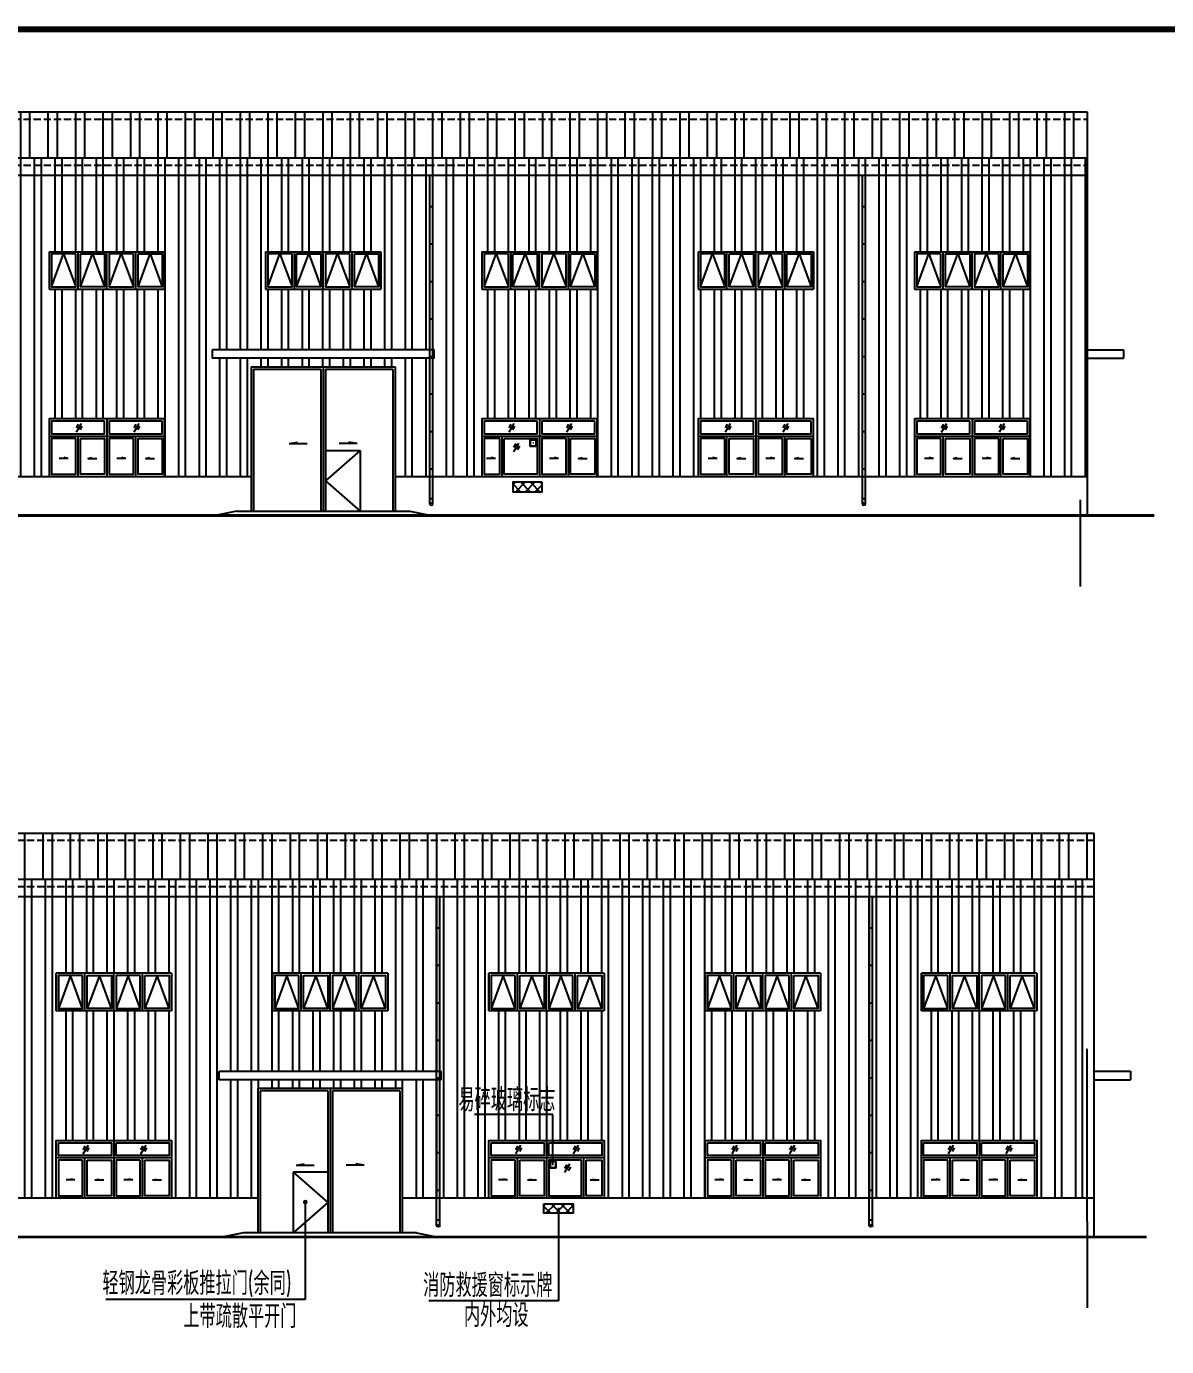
# Model space of a CAD drawing. Extents: x -266287 to 275962, y -324567 to 363765.
# Drawn here: x -133155 to -93624, y -204259 to -158467 of the extents above; entities that cross this region are included whole.
import ezdxf

# ---------------------------------------------------------------- set-up
doc = ezdxf.new("R2010")
doc.units = 0
doc.header["$LTSCALE"] = 1000
doc.linetypes.add('DASH', pattern=[0.35, 0.25, -0.1])
doc.layers.get('0').update_dxf_attribs({"linetype": 'CONTINUOUS'})
for name, color, linetype in [('AXIS', 3, 'CONTINUOUS'), ('DIM_LEAD', 3, 'CONTINUOUS'), ('E_WINDOW', 4, 'CONTINUOUS'), ('Elevation', 41, 'CONTINUOUS'), ('PUB_TITLE', 4, 'CONTINUOUS'), ('WALL', 9, 'CONTINUOUS'), ('WINDOW_TEXT', 7, 'CONTINUOUS')]:
    doc.layers.add(name, color=color, linetype=linetype)
doc.styles.add('TSSD_Num', font='Tssdeng.shx', dxfattribs={"width": 0.7, "bigfont": 'hztxt.shx'})

msp = doc.modelspace()

# ---------------------------------------------------------------- hatches: boundary and pattern name
h = msp.add_hatch()
h.set_pattern_fill('ANSI32', color=4, scale=200, angle=45, style=0)
h.set_pattern_definition([(90, (0, 0), (-952.5, 6e-14), []), (90, (317.5, 317.5), (-952.5, 6e-14), [])])
h.paths.add_polyline_path([(-201855.20461, -163029.98646), (-201855.20461, -161429.98646), (-164215.20461, -161429.98646), (-164215.20461, -161779.98646), (-134015.20461, -161779.98646), (-134015.20461, -161429.98646), (-96375.20461, -161429.98646), (-96375.20461, -163029.98646)])
h = msp.add_hatch()
h.set_pattern_fill('ANSI32', color=256, scale=150, angle=45, style=0)
h.set_pattern_definition([(90, (0, 0), (-714.375, 1e-13), []), (90, (238.1, 238.1), (-714.375, 1e-13), [])])
h.paths.add_polyline_path([(-201855.20461, -163029.98646), (-96375.20461, -163029.98646), (-96375.20461, -174079.83697), (-201855.20461, -174079.83697)])
h.paths.add_polyline_path([(-177865.20461, -174079.83697), (-172865.20461, -174079.83697), (-172865.20461, -170279.83646), (-177865.20461, -170279.83646)], flags=16)
h.paths.add_polyline_path([(-179215.20461, -169979.98646), (-171515.20461, -169979.98646), (-171515.20461, -169679.98646), (-179215.20461, -169679.98646)], flags=16)
h.paths.add_polyline_path([(-125365.20461, -174079.83697), (-120365.20461, -174079.83697), (-120365.20461, -170279.83646), (-125365.20461, -170279.83646)], flags=16)
h.paths.add_polyline_path([(-199865.20461, -174079.83697), (-195865.20461, -174079.83697), (-195865.20461, -172079.83713), (-199865.20461, -172079.83713)], flags=16)
h.paths.add_polyline_path([(-199865.20461, -167580.25264), (-195865.20461, -167580.25264), (-195865.20461, -166280.25264), (-199865.20461, -166280.25264)], flags=16)
h.paths.add_polyline_path([(-192365.20461, -167580.25264), (-188365.20461, -167580.25264), (-188365.20461, -166280.25264), (-192365.20461, -166280.25264)], flags=16)
h.paths.add_polyline_path([(-192365.20461, -174079.83697), (-188365.20461, -174079.83697), (-188365.20461, -172079.83713), (-192365.20461, -172079.83713)], flags=16)
h.paths.add_polyline_path([(-184865.20461, -167580.25264), (-180865.20461, -167580.25264), (-180865.20461, -166280.25264), (-184865.20461, -166280.25264)], flags=16)
h.paths.add_polyline_path([(-177365.20461, -167580.25264), (-173365.20461, -167580.25264), (-173365.20461, -166280.25264), (-177365.20461, -166280.25264)], flags=16)
h.paths.add_polyline_path([(-169865.20461, -167580.25264), (-165865.20461, -167580.25264), (-165865.20461, -166280.25264), (-169865.20461, -166280.25264)], flags=16)
h.paths.add_polyline_path([(-162365.20461, -167580.25264), (-158365.20461, -167580.25264), (-158365.20461, -166280.25264), (-162365.20461, -166280.25264)], flags=16)
h.paths.add_polyline_path([(-154865.20461, -167580.25264), (-150865.20461, -167580.25264), (-150865.20461, -166280.25264), (-154865.20461, -166280.25264)], flags=16)
h.paths.add_polyline_path([(-147365.20461, -167580.25264), (-143365.20461, -167580.25264), (-143365.20461, -166280.25264), (-147365.20461, -166280.25264)], flags=16)
h.paths.add_polyline_path([(-139865.20461, -167580.25264), (-135865.20461, -167580.25264), (-135865.20461, -166280.25264), (-139865.20461, -166280.25264)], flags=16)
h.paths.add_polyline_path([(-132365.20461, -167580.25264), (-128365.20461, -167580.25264), (-128365.20461, -166280.25264), (-132365.20461, -166280.25264)], flags=16)
h.paths.add_polyline_path([(-124865.20461, -167580.25264), (-120865.20461, -167580.25264), (-120865.20461, -166280.25264), (-124865.20461, -166280.25264)], flags=16)
h.paths.add_polyline_path([(-117365.20461, -167580.25264), (-113365.20461, -167580.25264), (-113365.20461, -166280.25264), (-117365.20461, -166280.25264)], flags=16)
h.paths.add_polyline_path([(-109865.20461, -167580.25264), (-105865.20461, -167580.25264), (-105865.20461, -166280.25264), (-109865.20461, -166280.25264)], flags=16)
h.paths.add_polyline_path([(-102365.20461, -167580.25264), (-98365.20461, -167580.25264), (-98365.20461, -166280.25264), (-102365.20461, -166280.25264)], flags=16)
h.paths.add_polyline_path([(-102365.20461, -174079.83697), (-98365.20461, -174079.83697), (-98365.20461, -172079.83713), (-102365.20461, -172079.83713)], flags=16)
h.paths.add_polyline_path([(-109865.20461, -174079.83697), (-105865.20461, -174079.83697), (-105865.20461, -172079.83713), (-109865.20461, -172079.83713)], flags=16)
h.paths.add_polyline_path([(-117365.20461, -174079.83697), (-113365.20461, -174079.83697), (-113365.20461, -172079.83713), (-117365.20461, -172079.83713)], flags=16)
h.paths.add_polyline_path([(-132365.20461, -174079.83697), (-128365.20461, -174079.83697), (-128365.20461, -172079.83713), (-132365.20461, -172079.83713)], flags=16)
h.paths.add_polyline_path([(-139865.20461, -174079.83697), (-135865.20461, -174079.83697), (-135865.20461, -172079.83713), (-139865.20461, -172079.83713)], flags=16)
h.paths.add_polyline_path([(-147365.20461, -174079.83697), (-143365.20461, -174079.83697), (-143365.20461, -172079.83713), (-147365.20461, -172079.83713)], flags=16)
h.paths.add_polyline_path([(-154865.20461, -174079.83697), (-150865.20461, -174079.83697), (-150865.20461, -172079.83713), (-154865.20461, -172079.83713)], flags=16)
h.paths.add_polyline_path([(-162365.20461, -174079.83697), (-158365.20461, -174079.83697), (-158365.20461, -172079.83713), (-162365.20461, -172079.83713)], flags=16)
h.paths.add_polyline_path([(-169865.20461, -174079.83697), (-165865.20461, -174079.83697), (-165865.20461, -172079.83713), (-169865.20461, -172079.83713)], flags=16)
h.paths.add_polyline_path([(-184865.20461, -174079.83697), (-180865.20461, -174079.83697), (-180865.20461, -172079.83713), (-184865.20461, -172079.83713)], flags=16)
h.paths.add_polyline_path([(-126715.20461, -169979.98646), (-119015.20461, -169979.98646), (-119015.20461, -169679.98646), (-126715.20461, -169679.98646)], flags=16)
for points in [[(-115614.35864, -172919.03767, 1), (-115552.92676, -172919.03767, 1)], [(-114877.02028, -197948.15678, -1), (-114938.45215, -197948.15678, -1)]]:
    msp.add_hatch(color=256).paths.add_polyline_path(points)
h = msp.add_hatch()
h.set_pattern_fill('ANSI32', color=4, scale=200, angle=45, style=0)
h.set_pattern_definition([(90, (-297991.4, -25029.1), (952.5, 6e-14), []), (90, (-298308.9, -24711.6), (952.5, 6e-14), [])])
h.paths.add_polyline_path([(-96136.17431, -188059.10558), (-96136.17431, -186459.10558), (-133776.17431, -186459.10558), (-133776.17431, -186809.10558), (-163976.17431, -186809.10558), (-163976.17431, -186459.10558), (-201616.17431, -186459.10558), (-201616.17431, -188059.10558)])
h = msp.add_hatch()
h.set_pattern_fill('ANSI32', color=256, scale=150, angle=45, style=0)
h.set_pattern_definition([(90, (-297991.4, -25029.1), (714.375, 1e-13), []), (90, (-298229.5, -24791), (714.375, 1e-13), [])])
h.paths.add_polyline_path([(-96136.17431, -188059.10558), (-201616.17431, -188059.10558), (-201616.17431, -199108.95608), (-96136.17431, -199108.95608)])
h.paths.add_polyline_path([(-120126.17431, -199108.95608), (-125126.17431, -199108.95608), (-125126.17431, -195308.95558), (-120126.17431, -195308.95558)], flags=16)
h.paths.add_polyline_path([(-118776.17431, -195009.10558), (-126476.17431, -195009.10558), (-126476.17431, -194709.10558), (-118776.17431, -194709.10558)], flags=16)
h.paths.add_polyline_path([(-172626.17431, -199108.95608), (-177626.17431, -199108.95608), (-177626.17431, -195308.95558), (-172626.17431, -195308.95558)], flags=16)
h.paths.add_polyline_path([(-98126.17431, -199108.95608), (-102126.17431, -199108.95608), (-102126.17431, -197108.95625), (-98126.17431, -197108.95625)], flags=16)
h.paths.add_polyline_path([(-98126.17431, -192609.37175), (-102126.17431, -192609.37175), (-102126.17431, -191309.37175), (-98126.17431, -191309.37175)], flags=16)
h.paths.add_polyline_path([(-105626.17431, -192609.37175), (-109626.17431, -192609.37175), (-109626.17431, -191309.37175), (-105626.17431, -191309.37175)], flags=16)
h.paths.add_polyline_path([(-105626.17431, -199108.95608), (-109626.17431, -199108.95608), (-109626.17431, -197108.95625), (-105626.17431, -197108.95625)], flags=16)
h.paths.add_polyline_path([(-113126.17431, -192609.37175), (-117126.17431, -192609.37175), (-117126.17431, -191309.37175), (-113126.17431, -191309.37175)], flags=16)
h.paths.add_polyline_path([(-120626.17431, -192609.37175), (-124626.17431, -192609.37175), (-124626.17431, -191309.37175), (-120626.17431, -191309.37175)], flags=16)
h.paths.add_polyline_path([(-128126.17431, -192609.37175), (-132126.17431, -192609.37175), (-132126.17431, -191309.37175), (-128126.17431, -191309.37175)], flags=16)
h.paths.add_polyline_path([(-135626.17431, -192609.37175), (-139626.17431, -192609.37175), (-139626.17431, -191309.37175), (-135626.17431, -191309.37175)], flags=16)
h.paths.add_polyline_path([(-143126.17431, -192609.37175), (-147126.17431, -192609.37175), (-147126.17431, -191309.37175), (-143126.17431, -191309.37175)], flags=16)
h.paths.add_polyline_path([(-150626.17431, -192609.37175), (-154626.17431, -192609.37175), (-154626.17431, -191309.37175), (-150626.17431, -191309.37175)], flags=16)
h.paths.add_polyline_path([(-158126.17431, -192609.37175), (-162126.17431, -192609.37175), (-162126.17431, -191309.37175), (-158126.17431, -191309.37175)], flags=16)
h.paths.add_polyline_path([(-165626.17431, -192609.37175), (-169626.17431, -192609.37175), (-169626.17431, -191309.37175), (-165626.17431, -191309.37175)], flags=16)
h.paths.add_polyline_path([(-173126.17431, -192609.37175), (-177126.17431, -192609.37175), (-177126.17431, -191309.37175), (-173126.17431, -191309.37175)], flags=16)
h.paths.add_polyline_path([(-180626.17431, -192609.37175), (-184626.17431, -192609.37175), (-184626.17431, -191309.37175), (-180626.17431, -191309.37175)], flags=16)
h.paths.add_polyline_path([(-188126.17431, -192609.37175), (-192126.17431, -192609.37175), (-192126.17431, -191309.37175), (-188126.17431, -191309.37175)], flags=16)
h.paths.add_polyline_path([(-195626.17431, -192609.37175), (-199626.17431, -192609.37175), (-199626.17431, -191309.37175), (-195626.17431, -191309.37175)], flags=16)
h.paths.add_polyline_path([(-195626.17431, -199108.95608), (-199626.17431, -199108.95608), (-199626.17431, -197108.95625), (-195626.17431, -197108.95625)], flags=16)
h.paths.add_polyline_path([(-188126.17431, -199108.95608), (-192126.17431, -199108.95608), (-192126.17431, -197108.95625), (-188126.17431, -197108.95625)], flags=16)
h.paths.add_polyline_path([(-180626.17431, -199108.95608), (-184626.17431, -199108.95608), (-184626.17431, -197108.95625), (-180626.17431, -197108.95625)], flags=16)
h.paths.add_polyline_path([(-165626.17431, -199108.95608), (-169626.17431, -199108.95608), (-169626.17431, -197108.95625), (-165626.17431, -197108.95625)], flags=16)
h.paths.add_polyline_path([(-158126.17431, -199108.95608), (-162126.17431, -199108.95608), (-162126.17431, -197108.95625), (-158126.17431, -197108.95625)], flags=16)
h.paths.add_polyline_path([(-150626.17431, -199108.95608), (-154626.17431, -199108.95608), (-154626.17431, -197108.95625), (-150626.17431, -197108.95625)], flags=16)
h.paths.add_polyline_path([(-143126.17431, -199108.95608), (-147126.17431, -199108.95608), (-147126.17431, -197108.95625), (-143126.17431, -197108.95625)], flags=16)
h.paths.add_polyline_path([(-135626.17431, -199108.95608), (-139626.17431, -199108.95608), (-139626.17431, -197108.95625), (-135626.17431, -197108.95625)], flags=16)
h.paths.add_polyline_path([(-128126.17431, -199108.95608), (-132126.17431, -199108.95608), (-132126.17431, -197108.95625), (-128126.17431, -197108.95625)], flags=16)
h.paths.add_polyline_path([(-113126.17431, -199108.95608), (-117126.17431, -199108.95608), (-117126.17431, -197108.95625), (-113126.17431, -197108.95625)], flags=16)
h.paths.add_polyline_path([(-171276.17431, -195009.10558), (-178976.17431, -195009.10558), (-178976.17431, -194709.10558), (-171276.17431, -194709.10558)], flags=16)
at = {"layer": 'WALL'}
h = msp.add_hatch(dxfattribs=at)
h.set_pattern_fill('ANSI37', color=1, scale=150, style=0)
h.set_pattern_definition([(135, (-310416.6, -340209.23), (168.3798, 168.3798), []), (45, (-310416.6, -340209.23), (168.3798, -168.3798), [])])
h.paths.add_polyline_path([(-115275.69918, -174279.83697), (-115275.69918, -174606.15401), (-116290.78771, -174606.15401), (-116290.78771, -174279.83697)])
h = msp.add_hatch(dxfattribs=at)
h.set_pattern_fill('ANSI37', color=1, scale=150, style=0)
h.set_pattern_definition([(45, (79925.21, -365238.35), (-168.3798, 168.3798), []), (135, (79925.21, -365238.35), (-168.3798, -168.3798), [])])
h.paths.add_polyline_path([(-115215.67974, -199308.95608), (-115215.67974, -199635.27312), (-114200.5912, -199635.27312), (-114200.5912, -199308.95608)])

# ---------------------------------------------------------------- linework, layer by layer
for p, q in [((-201855.20461, -161429.98646), (-96615.20461, -161429.98646)), ((-96615.20461, -161429.98646), (-96375.20461, -161429.98646)), ((-96375.20461, -161429.98646), (-96375.20461, -175429.83697)), ((-201855.20461, -163029.98646), (-96375.20461, -163029.98646)), ((-201855.20461, -163629.98646), (-96615.20461, -163629.98646)), ((-96615.20461, -163629.98646), (-96375.20461, -163629.98646)), ((-132285.20461, -167500.25264), (-131865.20461, -166360.25264)), ((-131865.20461, -166360.25264), (-131445.20461, -167500.25264)), ((-131285.20461, -167500.25264), (-130865.20461, -166360.25264)), ((-130865.20461, -166360.25264), (-130445.20461, -167500.25264)), ((-130285.20461, -167500.25264), (-129865.20461, -166360.25264)), ((-129865.20461, -166360.25264), (-129445.20461, -167500.25264)), ((-129285.20461, -167500.25264), (-128865.20461, -166360.25264)), ((-128865.20461, -166360.25264), (-128445.20461, -167500.25264)), ((-124785.20461, -167500.25264), (-124365.20461, -166360.25264)), ((-124365.20461, -166360.25264), (-123945.20461, -167500.25264)), ((-123785.20461, -167500.25264), (-123365.20461, -166360.25264)), ((-123365.20461, -166360.25264), (-122945.20461, -167500.25264)), ((-122785.20461, -167500.25264), (-122365.20461, -166360.25264)), ((-122365.20461, -166360.25264), (-121945.20461, -167500.25264)), ((-121785.20461, -167500.25264), (-121365.20461, -166360.25264)), ((-121365.20461, -166360.25264), (-120945.20461, -167500.25264)), ((-117285.20461, -167500.25264), (-116865.20461, -166360.25264)), ((-116865.20461, -166360.25264), (-116445.20461, -167500.25264)), ((-116285.20461, -167500.25264), (-115865.20461, -166360.25264)), ((-115865.20461, -166360.25264), (-115445.20461, -167500.25264)), ((-115285.20461, -167500.25264), (-114865.20461, -166360.25264)), ((-114865.20461, -166360.25264), (-114445.20461, -167500.25264)), ((-114285.20461, -167500.25264), (-113865.20461, -166360.25264)), ((-113865.20461, -166360.25264), (-113445.20461, -167500.25264)), ((-109785.20461, -167500.25264), (-109365.20461, -166360.25264)), ((-109365.20461, -166360.25264), (-108945.20461, -167500.25264)), ((-108785.20461, -167500.25264), (-108365.20461, -166360.25264)), ((-108365.20461, -166360.25264), (-107945.20461, -167500.25264)), ((-107785.20461, -167500.25264), (-107365.20461, -166360.25264)), ((-107365.20461, -166360.25264), (-106945.20461, -167500.25264)), ((-106785.20461, -167500.25264), (-106365.20461, -166360.25264)), ((-106365.20461, -166360.25264), (-105945.20461, -167500.25264)), ((-102285.20461, -167500.25264), (-101865.20461, -166360.25264)), ((-101865.20461, -166360.25264), (-101445.20461, -167500.25264)), ((-101285.20461, -167500.25264), (-100865.20461, -166360.25264)), ((-100865.20461, -166360.25264), (-100445.20461, -167500.25264)), ((-100285.20461, -167500.25264), (-99865.20461, -166360.25264)), ((-99865.20461, -166360.25264), (-99445.20461, -167500.25264)), ((-99285.20461, -167500.25264), (-98865.20461, -166360.25264)), ((-98865.20461, -166360.25264), (-98445.20461, -167500.25264)), ((-115686.82115, -172809.83697), (-115686.82115, -173028.41338)), ((-115686.82115, -173028.41338), (-115495.20461, -173028.41338)), ((-172865.20461, -174079.83697), (-125365.20461, -174079.83697)), ((-120365.20461, -174079.83697), (-96375.20461, -174079.83697)), ((-125865.20461, -175279.83697), (-126615.20461, -175429.83697)), ((-125865.20461, -175279.83697), (-119865.20461, -175279.83697)), ((-119865.20461, -175279.83697), (-119115.20461, -175429.83697)), ((-96136.17431, -186459.10558), (-201376.17431, -186459.10558)), ((-96136.17431, -186459.10558), (-96376.17431, -186459.10558)), ((-96136.17431, -200458.95608), (-96136.17431, -186459.10558)), ((-96136.17431, -188059.10558), (-201616.17431, -188059.10558)), ((-96136.17431, -188659.10558), (-201376.17431, -188659.10558)), ((-131626.17431, -191389.37175), (-132046.17431, -192529.37175)), ((-131206.17431, -192529.37175), (-131626.17431, -191389.37175)), ((-130626.17431, -191389.37175), (-131046.17431, -192529.37175)), ((-130206.17431, -192529.37175), (-130626.17431, -191389.37175)), ((-129626.17431, -191389.37175), (-130046.17431, -192529.37175)), ((-129206.17431, -192529.37175), (-129626.17431, -191389.37175)), ((-128626.17431, -191389.37175), (-129046.17431, -192529.37175)), ((-128206.17431, -192529.37175), (-128626.17431, -191389.37175)), ((-124126.17431, -191389.37175), (-124546.17431, -192529.37175)), ((-123706.17431, -192529.37175), (-124126.17431, -191389.37175)), ((-123126.17431, -191389.37175), (-123546.17431, -192529.37175)), ((-122706.17431, -192529.37175), (-123126.17431, -191389.37175)), ((-122126.17431, -191389.37175), (-122546.17431, -192529.37175)), ((-121706.17431, -192529.37175), (-122126.17431, -191389.37175)), ((-121126.17431, -191389.37175), (-121546.17431, -192529.37175)), ((-120706.17431, -192529.37175), (-121126.17431, -191389.37175)), ((-116626.17431, -191389.37175), (-117046.17431, -192529.37175)), ((-116206.17431, -192529.37175), (-116626.17431, -191389.37175)), ((-115626.17431, -191389.37175), (-116046.17431, -192529.37175)), ((-115206.17431, -192529.37175), (-115626.17431, -191389.37175)), ((-114626.17431, -191389.37175), (-115046.17431, -192529.37175)), ((-114206.17431, -192529.37175), (-114626.17431, -191389.37175)), ((-113626.17431, -191389.37175), (-114046.17431, -192529.37175)), ((-113206.17431, -192529.37175), (-113626.17431, -191389.37175)), ((-109126.17431, -191389.37175), (-109546.17431, -192529.37175)), ((-108706.17431, -192529.37175), (-109126.17431, -191389.37175)), ((-108126.17431, -191389.37175), (-108546.17431, -192529.37175)), ((-107706.17431, -192529.37175), (-108126.17431, -191389.37175)), ((-107126.17431, -191389.37175), (-107546.17431, -192529.37175)), ((-106706.17431, -192529.37175), (-107126.17431, -191389.37175)), ((-106126.17431, -191389.37175), (-106546.17431, -192529.37175)), ((-105706.17431, -192529.37175), (-106126.17431, -191389.37175)), ((-101626.17431, -191389.37175), (-102046.17431, -192529.37175)), ((-101206.17431, -192529.37175), (-101626.17431, -191389.37175)), ((-100626.17431, -191389.37175), (-101046.17431, -192529.37175)), ((-100206.17431, -192529.37175), (-100626.17431, -191389.37175)), ((-99626.17431, -191389.37175), (-100046.17431, -192529.37175)), ((-99206.17431, -192529.37175), (-99626.17431, -191389.37175)), ((-98626.17431, -191389.37175), (-99046.17431, -192529.37175)), ((-98206.17431, -192529.37175), (-98626.17431, -191389.37175)), ((-96376.17431, -199917.80075), (-96376.17431, -193935.43067)), ((-114905.58935, -196211.74392), (-117620.15042, -196211.74392)), ((-114905.58935, -197947.42209), (-114905.58935, -196211.74392)), ((-114804.55777, -198057.53249), (-114996.17431, -198057.53249)), ((-114804.55777, -197838.95608), (-114804.55777, -198057.53249)), ((-125126.17431, -199108.95608), (-172626.17431, -199108.95608)), ((-96136.17431, -199108.95608), (-120126.17431, -199108.95608)), ((-125626.17431, -200308.95608), (-126376.17431, -200458.95608)), ((-119626.17431, -200308.95608), (-125626.17431, -200308.95608)), ((-119626.17431, -200308.95608), (-118876.17431, -200458.95608))]:
    msp.add_line(p, q)
at = {"linetype": 'DASH'}
for p, q in [((-201855.20461, -161679.98646), (-96375.20461, -161679.98646)), ((-201855.20461, -163279.98646), (-96375.20461, -163279.98646)), ((-96136.17431, -186709.10558), (-201616.17431, -186709.10558)), ((-96136.17431, -188309.10558), (-201616.17431, -188309.10558))]:
    msp.add_line(p, q, dxfattribs=at)
for points, const_width in [([(-96375.20461, -175429.83697), (-96375.20461, -161429.98646), (-134015.20461, -161429.98646), (-134015.20461, -160179.57715), (-164215.20461, -160179.57715), (-164215.20461, -161429.98646), (-201855.20461, -161429.98646), (-201855.20461, -175429.83697)], 20), ([(-96375.20461, -163029.98646), (-201855.20461, -163029.98646)], 20), ([(-201855.20461, -163629.98646), (-96375.20461, -163629.98646)], 20), ([(-126715.20461, -169979.98646), (-119015.20461, -169979.98646), (-119015.20461, -169679.98646), (-126715.20461, -169679.98646), (-126715.20461, -169979.98646)], 20), ([(-96375.20461, -169979.98646), (-95115.36266, -169979.98646), (-95115.36266, -169679.98646), (-96375.20461, -169679.98646)], 20), ([(-203680.11377, -175429.83697), (-94051.11179, -175429.83697)], 100), ([(-201616.17431, -200458.95608), (-201616.17431, -186459.10558), (-163976.17431, -186459.10558), (-163976.17431, -185208.69627), (-133776.17431, -185208.69627), (-133776.17431, -186459.10558), (-96136.17431, -186459.10558), (-96136.17431, -200458.95608)], 20), ([(-201616.17431, -188059.10558), (-96136.17431, -188059.10558)], 20), ([(-96136.17431, -188659.10558), (-201616.17431, -188659.10558)], 20), ([(-118776.17431, -195009.10558), (-126476.17431, -195009.10558), (-126476.17431, -194709.10558), (-118776.17431, -194709.10558), (-118776.17431, -195009.10558)], 20), ([(-96136.17431, -195009.10558), (-94876.33236, -195009.10558), (-94876.33236, -194709.10558), (-96136.17431, -194709.10558)], 20), ([(-94311.26514, -200458.95608), (-203940.26712, -200458.95608)], 100)]:
    msp.add_lwpolyline(points, dxfattribs=dict(const_width=const_width))
for points in [[(-115686.82115, -172809.83697), (-115495.20461, -172809.83697), (-115495.20461, -173028.41338), (-115686.82115, -173028.41338)], [(-114804.55777, -197838.95608), (-114996.17431, -197838.95608), (-114996.17431, -198057.53249), (-114804.55777, -198057.53249)]]:
    msp.add_lwpolyline(points, close=True)
at = {"layer": 'AXIS'}
for p, q in [((-119170.22736, -175040.65402), (-119170.26908, -163629.98646)), ((-119060.23709, -175040.65402), (-119060.32576, -163629.98646)), ((-104170.22736, -175040.65402), (-104170.26908, -163629.98646)), ((-104060.23709, -175040.65402), (-104060.32576, -163629.98646)), ((-119170.32061, -164713.30058), (-119060.36837, -164713.30058)), ((-104170.32061, -164713.30058), (-104060.36837, -164713.30058)), ((-119170.27399, -166013.435), (-119060.32174, -166013.435)), ((-104170.27399, -166013.435), (-104060.32174, -166013.435)), ((-119170.22736, -167313.56943), (-119060.27511, -167313.56943)), ((-104170.22736, -167313.56943), (-104060.27511, -167313.56943)), ((-119170.18073, -168613.70385), (-119060.22849, -168613.70385)), ((-104170.18073, -168613.70385), (-104060.22849, -168613.70385)), ((-119170.18073, -169913.83827), (-119060.22849, -169913.83827)), ((-104170.18073, -169913.83827), (-104060.22849, -169913.83827)), ((-119170.22917, -171213.9727), (-119060.27693, -171213.9727)), ((-104170.22917, -171213.9727), (-104060.27693, -171213.9727)), ((-119170.18073, -172514.10712), (-119060.22849, -172514.10712)), ((-104170.18073, -172514.10712), (-104060.22849, -172514.10712)), ((-119170.19886, -173814.24111), (-119060.24662, -173814.24111)), ((-104170.19886, -173814.24111), (-104060.24662, -173814.24111)), ((-119170.22736, -174842.2459), (-119060.27511, -174842.2459)), ((-104170.22736, -174842.2459), (-104060.27511, -174842.2459)), ((-96615.20461, -174888.68164), (-96615.20461, -177888.68164)), ((-118931.14183, -200069.77313), (-118931.05316, -188659.10558)), ((-118821.15156, -200069.77313), (-118821.10984, -188659.10558)), ((-103931.14183, -200069.77313), (-103931.05316, -188659.10558)), ((-103821.15156, -200069.77313), (-103821.10984, -188659.10558)), ((-118821.0583, -189742.41969), (-118931.01054, -189742.41969)), ((-103821.0583, -189742.41969), (-103931.01054, -189742.41969)), ((-118821.10493, -191042.55412), (-118931.05717, -191042.55412)), ((-103821.10493, -191042.55412), (-103931.05717, -191042.55412)), ((-118821.15156, -192342.68854), (-118931.1038, -192342.68854)), ((-103821.15156, -192342.68854), (-103931.1038, -192342.68854)), ((-118821.19818, -193642.82296), (-118931.15043, -193642.82296)), ((-103821.19818, -193642.82296), (-103931.15043, -193642.82296)), ((-118821.19818, -194942.95738), (-118931.15043, -194942.95738)), ((-103821.19818, -194942.95738), (-103931.15043, -194942.95738)), ((-118821.14974, -196243.09181), (-118931.10199, -196243.09181)), ((-103821.14974, -196243.09181), (-103931.10199, -196243.09181)), ((-118821.19818, -197543.22623), (-118931.15043, -197543.22623)), ((-103821.19818, -197543.22623), (-103931.15043, -197543.22623)), ((-118821.18005, -198843.36023), (-118931.1323, -198843.36023)), ((-103821.18005, -198843.36023), (-103931.1323, -198843.36023)), ((-118821.15156, -199871.36501), (-118931.1038, -199871.36501)), ((-103821.15156, -199871.36501), (-103931.1038, -199871.36501)), ((-96376.17431, -199917.80075), (-96376.17431, -202917.80075))]:
    msp.add_line(p, q, dxfattribs=at)
at = {"layer": 'AXIS', "extrusion": (0, 0, -1)}
for centre in [(-119115.21321, -175040.65464), (-104115.21321, -175040.65464)]:
    msp.add_ellipse(centre, major_axis=(-54.97612, -0.00029), ratio=0.5962957676, dxfattribs=at)
at = {"layer": 'AXIS'}
for centre in [(-118876.1657, -200069.77375), (-103876.1657, -200069.77375)]:
    msp.add_ellipse(centre, major_axis=(54.97612, -0.00029), ratio=0.5962957676, dxfattribs=at)
at = {"layer": 'DIM_LEAD'}
for p, q in [((-123485.77687, -199246.9122), (-123486.00071, -202622.53124)), ((-114704.38134, -199450.73073), (-114704.38134, -202671.73253)), ((-123486.00071, -202622.53124), (-130395.84035, -202622.53124)), ((-114704.38134, -202671.73253), (-119208.18618, -202671.73253))]:
    msp.add_line(p, q, dxfattribs=at)
at = {"layer": 'DIM_LEAD', "const_width": 80}
msp.add_lwpolyline([(-123485.77443, -199206.9122, -1), (-123485.77931, -199286.9122, -1)], format="xyb", close=True, dxfattribs=at)
at = {"layer": 'E_WINDOW', "linetype": 'Continuous'}
for p, q in [((-132365.20461, -166280.25264), (-128365.20461, -166280.25264)), ((-132365.20461, -166280.25264), (-132365.20461, -167580.25264)), ((-131365.20461, -167580.25264), (-131365.20461, -166280.25264)), ((-130365.20461, -167580.25264), (-130365.20461, -166280.25264)), ((-129365.20461, -167580.25264), (-129365.20461, -166280.25264)), ((-128365.20461, -167580.25264), (-128365.20461, -166280.25264)), ((-128365.20461, -166280.25264), (-128365.20461, -167580.25264)), ((-124865.20461, -166280.25264), (-120865.20461, -166280.25264)), ((-124865.20461, -166280.25264), (-124865.20461, -167580.25264)), ((-123865.20461, -167580.25264), (-123865.20461, -166280.25264)), ((-122865.20461, -167580.25264), (-122865.20461, -166280.25264)), ((-121865.20461, -167580.25264), (-121865.20461, -166280.25264)), ((-120865.20461, -167580.25264), (-120865.20461, -166280.25264)), ((-120865.20461, -166280.25264), (-120865.20461, -167580.25264)), ((-117365.20461, -166280.25264), (-113365.20461, -166280.25264)), ((-117365.20461, -166280.25264), (-117365.20461, -167580.25264)), ((-116365.20461, -167580.25264), (-116365.20461, -166280.25264)), ((-115365.20461, -167580.25264), (-115365.20461, -166280.25264)), ((-114365.20461, -167580.25264), (-114365.20461, -166280.25264)), ((-113365.20461, -167580.25264), (-113365.20461, -166280.25264)), ((-113365.20461, -166280.25264), (-113365.20461, -167580.25264)), ((-109865.20461, -166280.25264), (-105865.20461, -166280.25264)), ((-109865.20461, -166280.25264), (-109865.20461, -167580.25264)), ((-108865.20461, -167580.25264), (-108865.20461, -166280.25264)), ((-107865.20461, -167580.25264), (-107865.20461, -166280.25264)), ((-106865.20461, -167580.25264), (-106865.20461, -166280.25264)), ((-105865.20461, -167580.25264), (-105865.20461, -166280.25264)), ((-105865.20461, -166280.25264), (-105865.20461, -167580.25264)), ((-102365.20461, -166280.25264), (-98365.20461, -166280.25264)), ((-102365.20461, -166280.25264), (-102365.20461, -167580.25264)), ((-101365.20461, -167580.25264), (-101365.20461, -166280.25264)), ((-100365.20461, -167580.25264), (-100365.20461, -166280.25264)), ((-99365.20461, -167580.25264), (-99365.20461, -166280.25264)), ((-98365.20461, -167580.25264), (-98365.20461, -166280.25264)), ((-98365.20461, -166280.25264), (-98365.20461, -167580.25264)), ((-132365.20461, -167580.25264), (-128365.20461, -167580.25264)), ((-124865.20461, -167580.25264), (-120865.20461, -167580.25264)), ((-117365.20461, -167580.25264), (-113365.20461, -167580.25264)), ((-109865.20461, -167580.25264), (-105865.20461, -167580.25264)), ((-102365.20461, -167580.25264), (-98365.20461, -167580.25264)), ((-125365.20461, -170279.83646), (-120365.20461, -170279.83646)), ((-125365.20461, -170279.83646), (-125365.20461, -175279.83697)), ((-122865.20461, -170279.83646), (-122865.20461, -175279.83697)), ((-120365.20461, -170279.83646), (-120365.20461, -175279.83697)), ((-125285.20461, -170359.8363), (-125285.20461, -175279.83697)), ((-125285.20461, -170359.8363), (-122945.20461, -170359.8363)), ((-122945.20461, -170359.8363), (-122945.20461, -175279.83697)), ((-122785.20461, -170359.8363), (-120445.20461, -170359.8363)), ((-122785.20461, -170359.8363), (-122785.20461, -175279.83697)), ((-120445.20461, -170359.8363), (-120445.20461, -175279.83697)), ((-130365.20461, -172079.83713), (-130365.20461, -174079.83697)), ((-115365.20461, -172079.83713), (-115365.20461, -174079.83697)), ((-107865.20461, -172079.83713), (-107865.20461, -174079.83697)), ((-100365.20461, -172079.83713), (-100365.20461, -174079.83697)), ((-131422.43447, -172388.10532), (-131345.96374, -172261.10954)), ((-131422.11577, -172539.62244), (-131247.12191, -172239.31227)), ((-131290.13749, -172465.19615), (-131217.35302, -172336.05234)), ((-129422.43447, -172388.10532), (-129345.96374, -172261.10954)), ((-129422.11577, -172539.62244), (-129247.12191, -172239.31227)), ((-129290.13749, -172465.19615), (-129217.35302, -172336.05234)), ((-116422.43447, -172388.10532), (-116345.96374, -172261.10954)), ((-116422.11577, -172539.62244), (-116247.12191, -172239.31227)), ((-116290.13749, -172465.19615), (-116217.35302, -172336.05234)), ((-114422.43447, -172388.10532), (-114345.96374, -172261.10954)), ((-114422.11577, -172539.62244), (-114247.12191, -172239.31227)), ((-114290.13749, -172465.19615), (-114217.35302, -172336.05234)), ((-108922.43447, -172388.10532), (-108845.96374, -172261.10954)), ((-108922.11577, -172539.62244), (-108747.12191, -172239.31227)), ((-108790.13749, -172465.19615), (-108717.35302, -172336.05234)), ((-106922.43447, -172388.10532), (-106845.96374, -172261.10954)), ((-106922.11577, -172539.62244), (-106747.12191, -172239.31227)), ((-106790.13749, -172465.19615), (-106717.35302, -172336.05234)), ((-101422.43447, -172388.10532), (-101345.96374, -172261.10954)), ((-101422.11577, -172539.62244), (-101247.12191, -172239.31227)), ((-101290.13749, -172465.19615), (-101217.35302, -172336.05234)), ((-99422.43447, -172388.10532), (-99345.96374, -172261.10954)), ((-99422.11577, -172539.62244), (-99247.12191, -172239.31227)), ((-99290.13749, -172465.19615), (-99217.35302, -172336.05234)), ((-132365.20461, -172679.83697), (-128365.20461, -172679.83697)), ((-131365.20461, -174079.83697), (-131365.20461, -172679.83697)), ((-129365.20461, -174079.83697), (-129365.20461, -172679.83697)), ((-124041.3641, -172938.66132), (-123758.78687, -172891.90538)), ((-124041.3641, -172938.66132), (-123419.10289, -172938.66132)), ((-121689.04512, -172938.66132), (-122311.30633, -172938.66132)), ((-121689.04512, -172938.66132), (-121971.62235, -172891.90538)), ((-117365.20461, -172679.83697), (-113365.20461, -172679.83697)), ((-116665.20461, -174079.83697), (-116665.20461, -172679.83697)), ((-116256.63098, -173066.68079), (-116180.16025, -172939.68501)), ((-116256.31228, -173218.19792), (-116081.31842, -172917.88775)), ((-116124.33399, -173143.77162), (-116051.54952, -173014.62781)), ((-114365.20461, -174079.83697), (-114365.20461, -172679.83697)), ((-109865.20461, -172679.83697), (-105865.20461, -172679.83697)), ((-108865.20461, -174079.83697), (-108865.20461, -172679.83697)), ((-106865.20461, -174079.83697), (-106865.20461, -172679.83697)), ((-102365.20461, -172679.83697), (-98365.20461, -172679.83697)), ((-101365.20461, -174079.83697), (-101365.20461, -172679.83697)), ((-99365.20461, -174079.83697), (-99365.20461, -172679.83697)), ((-131709.6393, -173448.67055), (-132020.76991, -173448.67055)), ((-131709.6393, -173448.67055), (-131850.92792, -173425.29258)), ((-131020.76991, -173448.67055), (-130879.48129, -173425.29258)), ((-131020.76991, -173448.67055), (-130709.6393, -173448.67055)), ((-129709.6393, -173448.67055), (-130020.76991, -173448.67055)), ((-129709.6393, -173448.67055), (-129850.92792, -173425.29258)), ((-129020.76991, -173448.67055), (-128879.48129, -173425.29258)), ((-129020.76991, -173448.67055), (-128709.6393, -173448.67055)), ((-122785.20461, -173179.83697), (-122785.20461, -175279.83697)), ((-122785.20461, -173179.83697), (-121585.20461, -173179.83697)), ((-121585.20461, -173179.83697), (-122785.20461, -174229.83697)), ((-121585.20461, -173179.83697), (-121585.20461, -175279.83697)), ((-116886.53794, -173448.67055), (-117197.66855, -173448.67055)), ((-116886.53794, -173448.67055), (-117027.82656, -173425.29258)), ((-114709.6393, -173448.67055), (-115020.76991, -173448.67055)), ((-114709.6393, -173448.67055), (-114850.92792, -173425.29258)), ((-114020.76991, -173448.67055), (-113879.48129, -173425.29258)), ((-114020.76991, -173448.67055), (-113709.6393, -173448.67055)), ((-109209.6393, -173448.67055), (-109520.76991, -173448.67055)), ((-109209.6393, -173448.67055), (-109350.92792, -173425.29258)), ((-108520.76991, -173448.67055), (-108379.48129, -173425.29258)), ((-108520.76991, -173448.67055), (-108209.6393, -173448.67055)), ((-107209.6393, -173448.67055), (-107520.76991, -173448.67055)), ((-107209.6393, -173448.67055), (-107350.92792, -173425.29258)), ((-106520.76991, -173448.67055), (-106379.48129, -173425.29258)), ((-106520.76991, -173448.67055), (-106209.6393, -173448.67055)), ((-101709.6393, -173448.67055), (-102020.76991, -173448.67055)), ((-101709.6393, -173448.67055), (-101850.92792, -173425.29258)), ((-101020.76991, -173448.67055), (-100879.48129, -173425.29258)), ((-101020.76991, -173448.67055), (-100709.6393, -173448.67055)), ((-99709.6393, -173448.67055), (-100020.76991, -173448.67055)), ((-99709.6393, -173448.67055), (-99850.92792, -173425.29258)), ((-99020.76991, -173448.67055), (-98879.48129, -173425.29258)), ((-99020.76991, -173448.67055), (-98709.6393, -173448.67055)), ((-122785.20461, -174229.83697), (-121585.20461, -175279.83697)), ((-128126.17431, -191309.37175), (-132126.17431, -191309.37175)), ((-132126.17431, -192609.37175), (-132126.17431, -191309.37175)), ((-132126.17431, -191309.37175), (-132126.17431, -192609.37175)), ((-131126.17431, -192609.37175), (-131126.17431, -191309.37175)), ((-130126.17431, -192609.37175), (-130126.17431, -191309.37175)), ((-129126.17431, -192609.37175), (-129126.17431, -191309.37175)), ((-128126.17431, -191309.37175), (-128126.17431, -192609.37175)), ((-120626.17431, -191309.37175), (-124626.17431, -191309.37175)), ((-124626.17431, -192609.37175), (-124626.17431, -191309.37175)), ((-124626.17431, -191309.37175), (-124626.17431, -192609.37175)), ((-123626.17431, -192609.37175), (-123626.17431, -191309.37175)), ((-122626.17431, -192609.37175), (-122626.17431, -191309.37175)), ((-121626.17431, -192609.37175), (-121626.17431, -191309.37175)), ((-120626.17431, -191309.37175), (-120626.17431, -192609.37175)), ((-113126.17431, -191309.37175), (-117126.17431, -191309.37175)), ((-117126.17431, -192609.37175), (-117126.17431, -191309.37175)), ((-117126.17431, -191309.37175), (-117126.17431, -192609.37175)), ((-116126.17431, -192609.37175), (-116126.17431, -191309.37175)), ((-115126.17431, -192609.37175), (-115126.17431, -191309.37175)), ((-114126.17431, -192609.37175), (-114126.17431, -191309.37175)), ((-113126.17431, -191309.37175), (-113126.17431, -192609.37175)), ((-105626.17431, -191309.37175), (-109626.17431, -191309.37175)), ((-109626.17431, -192609.37175), (-109626.17431, -191309.37175)), ((-109626.17431, -191309.37175), (-109626.17431, -192609.37175)), ((-108626.17431, -192609.37175), (-108626.17431, -191309.37175)), ((-107626.17431, -192609.37175), (-107626.17431, -191309.37175)), ((-106626.17431, -192609.37175), (-106626.17431, -191309.37175)), ((-105626.17431, -191309.37175), (-105626.17431, -192609.37175)), ((-98126.17431, -191309.37175), (-102126.17431, -191309.37175)), ((-102126.17431, -192609.37175), (-102126.17431, -191309.37175)), ((-102126.17431, -191309.37175), (-102126.17431, -192609.37175)), ((-101126.17431, -192609.37175), (-101126.17431, -191309.37175)), ((-100126.17431, -192609.37175), (-100126.17431, -191309.37175)), ((-99126.17431, -192609.37175), (-99126.17431, -191309.37175)), ((-98126.17431, -191309.37175), (-98126.17431, -192609.37175)), ((-128126.17431, -192609.37175), (-132126.17431, -192609.37175)), ((-120626.17431, -192609.37175), (-124626.17431, -192609.37175)), ((-113126.17431, -192609.37175), (-117126.17431, -192609.37175)), ((-105626.17431, -192609.37175), (-109626.17431, -192609.37175)), ((-98126.17431, -192609.37175), (-102126.17431, -192609.37175)), ((-120126.17431, -195308.95558), (-125126.17431, -195308.95558)), ((-125126.17431, -195308.95558), (-125126.17431, -200308.95608)), ((-122706.17431, -195388.95541), (-125046.17431, -195388.95541)), ((-125046.17431, -195388.95541), (-125046.17431, -200308.95608)), ((-122706.17431, -195388.95541), (-122706.17431, -200308.95608)), ((-122626.17431, -195308.95558), (-122626.17431, -200308.95608)), ((-120206.17431, -195388.95541), (-122546.17431, -195388.95541)), ((-122546.17431, -195388.95541), (-122546.17431, -200308.95608)), ((-120206.17431, -195388.95541), (-120206.17431, -200308.95608)), ((-120126.17431, -195308.95558), (-120126.17431, -200308.95608)), ((-131183.40417, -197417.22443), (-131106.93344, -197290.22865)), ((-131183.08547, -197568.74156), (-131008.09161, -197268.43138)), ((-130126.17431, -197108.95625), (-130126.17431, -199108.95608)), ((-129183.40417, -197417.22443), (-129106.93344, -197290.22865)), ((-129183.08547, -197568.74156), (-129008.09161, -197268.43138)), ((-116183.40417, -197417.22443), (-116106.93344, -197290.22865)), ((-116183.08547, -197568.74156), (-116008.09161, -197268.43138)), ((-115126.17431, -197108.95625), (-115126.17431, -199108.95608)), ((-114183.40417, -197417.22443), (-114106.93344, -197290.22865)), ((-114183.08547, -197568.74156), (-114008.09161, -197268.43138)), ((-108683.40417, -197417.22443), (-108606.93344, -197290.22865)), ((-108683.08547, -197568.74156), (-108508.09161, -197268.43138)), ((-107626.17431, -197108.95625), (-107626.17431, -199108.95608)), ((-106683.40417, -197417.22443), (-106606.93344, -197290.22865)), ((-106683.08547, -197568.74156), (-106508.09161, -197268.43138)), ((-101183.40417, -197417.22443), (-101106.93344, -197290.22865)), ((-101183.08547, -197568.74156), (-101008.09161, -197268.43138)), ((-100126.17431, -197108.95625), (-100126.17431, -199108.95608)), ((-99183.40417, -197417.22443), (-99106.93344, -197290.22865)), ((-99183.08547, -197568.74156), (-99008.09161, -197268.43138)), ((-128126.17431, -197708.95608), (-132126.17431, -197708.95608)), ((-131126.17431, -199108.95608), (-131126.17431, -197708.95608)), ((-131051.10719, -197494.31526), (-130978.32272, -197365.17145)), ((-129126.17431, -199108.95608), (-129126.17431, -197708.95608)), ((-129051.10719, -197494.31526), (-128978.32272, -197365.17145)), ((-113126.17431, -197708.95608), (-117126.17431, -197708.95608)), ((-116126.17431, -199108.95608), (-116126.17431, -197708.95608)), ((-116051.10719, -197494.31526), (-115978.32272, -197365.17145)), ((-114051.10719, -197494.31526), (-113978.32272, -197365.17145)), ((-113826.17431, -199108.95608), (-113826.17431, -197708.95608)), ((-105626.17431, -197708.95608), (-109626.17431, -197708.95608)), ((-108626.17431, -199108.95608), (-108626.17431, -197708.95608)), ((-108551.10719, -197494.31526), (-108478.32272, -197365.17145)), ((-106626.17431, -199108.95608), (-106626.17431, -197708.95608)), ((-106551.10719, -197494.31526), (-106478.32272, -197365.17145)), ((-98126.17431, -197708.95608), (-102126.17431, -197708.95608)), ((-101126.17431, -199108.95608), (-101126.17431, -197708.95608)), ((-101051.10719, -197494.31526), (-100978.32272, -197365.17145)), ((-99126.17431, -199108.95608), (-99126.17431, -197708.95608)), ((-99051.10719, -197494.31526), (-98978.32272, -197365.17145)), ((-123906.17431, -198208.95608), (-123906.17431, -200308.95608)), ((-122706.17431, -198208.95608), (-123906.17431, -198208.95608)), ((-123906.17431, -198208.95608), (-122706.17431, -199258.95608)), ((-123802.3338, -197967.78043), (-123519.75657, -197921.02449)), ((-123802.3338, -197967.78043), (-123180.07259, -197967.78043)), ((-122706.17431, -198208.95608), (-122706.17431, -200308.95608)), ((-121450.01481, -197967.78043), (-122072.27603, -197967.78043)), ((-121450.01481, -197967.78043), (-121732.59205, -197921.02449)), ((-114488.31854, -198072.12469), (-114411.84781, -197945.12891)), ((-114487.99984, -198223.64182), (-114313.00598, -197923.33165)), ((-114356.02155, -198149.21552), (-114283.23709, -198020.07172)), ((-131470.609, -198477.78966), (-131781.73961, -198477.78966)), ((-131470.609, -198477.78966), (-131611.89762, -198454.41169)), ((-130781.73961, -198477.78966), (-130640.45099, -198454.41169)), ((-130781.73961, -198477.78966), (-130470.609, -198477.78966)), ((-129470.609, -198477.78966), (-129781.73961, -198477.78966)), ((-129470.609, -198477.78966), (-129611.89762, -198454.41169)), ((-128781.73961, -198477.78966), (-128640.45099, -198454.41169)), ((-128781.73961, -198477.78966), (-128470.609, -198477.78966)), ((-116470.609, -198477.78966), (-116781.73961, -198477.78966)), ((-116470.609, -198477.78966), (-116611.89762, -198454.41169)), ((-115781.73961, -198477.78966), (-115640.45099, -198454.41169)), ((-115781.73961, -198477.78966), (-115470.609, -198477.78966)), ((-113604.84097, -198477.78966), (-113463.55236, -198454.41169)), ((-113604.84097, -198477.78966), (-113293.71037, -198477.78966)), ((-108970.609, -198477.78966), (-109281.73961, -198477.78966)), ((-108970.609, -198477.78966), (-109111.89762, -198454.41169)), ((-108281.73961, -198477.78966), (-108140.45099, -198454.41169)), ((-108281.73961, -198477.78966), (-107970.609, -198477.78966)), ((-106970.609, -198477.78966), (-107281.73961, -198477.78966)), ((-106970.609, -198477.78966), (-107111.89762, -198454.41169)), ((-106281.73961, -198477.78966), (-106140.45099, -198454.41169)), ((-106281.73961, -198477.78966), (-105970.609, -198477.78966)), ((-101470.609, -198477.78966), (-101781.73961, -198477.78966)), ((-101470.609, -198477.78966), (-101611.89762, -198454.41169)), ((-100781.73961, -198477.78966), (-100640.45099, -198454.41169)), ((-100781.73961, -198477.78966), (-100470.609, -198477.78966)), ((-99470.609, -198477.78966), (-99781.73961, -198477.78966)), ((-99470.609, -198477.78966), (-99611.89762, -198454.41169)), ((-98781.73961, -198477.78966), (-98640.45099, -198454.41169)), ((-98781.73961, -198477.78966), (-98470.609, -198477.78966)), ((-122706.17431, -199258.95608), (-123906.17431, -200308.95608))]:
    msp.add_line(p, q, dxfattribs=at)
for points in [[(-131445.20461, -166360.25264), (-132285.20461, -166360.25264), (-132285.20461, -167500.25264), (-131445.20461, -167500.25264)], [(-131285.20461, -166360.25264), (-130445.20461, -166360.25264), (-130445.20461, -167500.25264), (-131285.20461, -167500.25264)], [(-129445.20461, -166360.25264), (-130285.20461, -166360.25264), (-130285.20461, -167500.25264), (-129445.20461, -167500.25264)], [(-129285.20461, -166360.25264), (-128445.20461, -166360.25264), (-128445.20461, -167500.25264), (-129285.20461, -167500.25264)], [(-123945.20461, -166360.25264), (-124785.20461, -166360.25264), (-124785.20461, -167500.25264), (-123945.20461, -167500.25264)], [(-123785.20461, -166360.25264), (-122945.20461, -166360.25264), (-122945.20461, -167500.25264), (-123785.20461, -167500.25264)], [(-121945.20461, -166360.25264), (-122785.20461, -166360.25264), (-122785.20461, -167500.25264), (-121945.20461, -167500.25264)], [(-121785.20461, -166360.25264), (-120945.20461, -166360.25264), (-120945.20461, -167500.25264), (-121785.20461, -167500.25264)], [(-116445.20461, -166360.25264), (-117285.20461, -166360.25264), (-117285.20461, -167500.25264), (-116445.20461, -167500.25264)], [(-116285.20461, -166360.25264), (-115445.20461, -166360.25264), (-115445.20461, -167500.25264), (-116285.20461, -167500.25264)], [(-114445.20461, -166360.25264), (-115285.20461, -166360.25264), (-115285.20461, -167500.25264), (-114445.20461, -167500.25264)], [(-114285.20461, -166360.25264), (-113445.20461, -166360.25264), (-113445.20461, -167500.25264), (-114285.20461, -167500.25264)], [(-108945.20461, -166360.25264), (-109785.20461, -166360.25264), (-109785.20461, -167500.25264), (-108945.20461, -167500.25264)], [(-108785.20461, -166360.25264), (-107945.20461, -166360.25264), (-107945.20461, -167500.25264), (-108785.20461, -167500.25264)], [(-106945.20461, -166360.25264), (-107785.20461, -166360.25264), (-107785.20461, -167500.25264), (-106945.20461, -167500.25264)], [(-106785.20461, -166360.25264), (-105945.20461, -166360.25264), (-105945.20461, -167500.25264), (-106785.20461, -167500.25264)], [(-101445.20461, -166360.25264), (-102285.20461, -166360.25264), (-102285.20461, -167500.25264), (-101445.20461, -167500.25264)], [(-101285.20461, -166360.25264), (-100445.20461, -166360.25264), (-100445.20461, -167500.25264), (-101285.20461, -167500.25264)], [(-99445.20461, -166360.25264), (-100285.20461, -166360.25264), (-100285.20461, -167500.25264), (-99445.20461, -167500.25264)], [(-99285.20461, -166360.25264), (-98445.20461, -166360.25264), (-98445.20461, -167500.25264), (-99285.20461, -167500.25264)], [(-132365.20461, -174079.83697), (-128365.20461, -174079.83697), (-128365.20461, -172079.83713), (-132365.20461, -172079.83713)], [(-130445.20461, -172159.83697), (-132285.20461, -172159.83697), (-132285.20461, -172599.83697), (-130445.20461, -172599.83697)], [(-128445.20461, -172159.83697), (-130285.20461, -172159.83697), (-130285.20461, -172599.83697), (-128445.20461, -172599.83697)], [(-117365.20461, -174079.83697), (-113365.20461, -174079.83697), (-113365.20461, -172079.83713), (-117365.20461, -172079.83713)], [(-115445.20461, -172159.83697), (-117285.20461, -172159.83697), (-117285.20461, -172599.83697), (-115445.20461, -172599.83697)], [(-113445.20461, -172159.83697), (-115285.20461, -172159.83697), (-115285.20461, -172599.83697), (-113445.20461, -172599.83697)], [(-109865.20461, -174079.83697), (-105865.20461, -174079.83697), (-105865.20461, -172079.83713), (-109865.20461, -172079.83713)], [(-107945.20461, -172159.83697), (-109785.20461, -172159.83697), (-109785.20461, -172599.83697), (-107945.20461, -172599.83697)], [(-105945.20461, -172159.83697), (-107785.20461, -172159.83697), (-107785.20461, -172599.83697), (-105945.20461, -172599.83697)], [(-102365.20461, -174079.83697), (-98365.20461, -174079.83697), (-98365.20461, -172079.83713), (-102365.20461, -172079.83713)], [(-100445.20461, -172159.83697), (-102285.20461, -172159.83697), (-102285.20461, -172599.83697), (-100445.20461, -172599.83697)], [(-98445.20461, -172159.83697), (-100285.20461, -172159.83697), (-100285.20461, -172599.83697), (-98445.20461, -172599.83697)], [(-131445.20461, -172759.83697), (-132285.20461, -172759.83697), (-132285.20461, -173999.83697), (-131445.20461, -173999.83697)], [(-131285.20461, -172759.83697), (-130445.20461, -172759.83697), (-130445.20461, -173999.83697), (-131285.20461, -173999.83697)], [(-129445.20461, -172759.83697), (-130285.20461, -172759.83697), (-130285.20461, -173999.83697), (-129445.20461, -173999.83697)], [(-129285.20461, -172759.83697), (-128445.20461, -172759.83697), (-128445.20461, -173999.83697), (-129285.20461, -173999.83697)], [(-116745.20461, -172759.83697), (-117285.20461, -172759.83697), (-117285.20461, -173999.83697), (-116745.20461, -173999.83697)], [(-116585.20461, -172759.83697), (-115445.20461, -172759.83697), (-115445.20461, -173999.83697), (-116585.20461, -173999.83697)], [(-114445.20461, -172759.83697), (-115285.20461, -172759.83697), (-115285.20461, -173999.83697), (-114445.20461, -173999.83697)], [(-114285.20461, -172759.83697), (-113445.20461, -172759.83697), (-113445.20461, -173999.83697), (-114285.20461, -173999.83697)], [(-108945.20461, -172759.83697), (-109785.20461, -172759.83697), (-109785.20461, -173999.83697), (-108945.20461, -173999.83697)], [(-108785.20461, -172759.83697), (-107945.20461, -172759.83697), (-107945.20461, -173999.83697), (-108785.20461, -173999.83697)], [(-106945.20461, -172759.83697), (-107785.20461, -172759.83697), (-107785.20461, -173999.83697), (-106945.20461, -173999.83697)], [(-106785.20461, -172759.83697), (-105945.20461, -172759.83697), (-105945.20461, -173999.83697), (-106785.20461, -173999.83697)], [(-101445.20461, -172759.83697), (-102285.20461, -172759.83697), (-102285.20461, -173999.83697), (-101445.20461, -173999.83697)], [(-101285.20461, -172759.83697), (-100445.20461, -172759.83697), (-100445.20461, -173999.83697), (-101285.20461, -173999.83697)], [(-99445.20461, -172759.83697), (-100285.20461, -172759.83697), (-100285.20461, -173999.83697), (-99445.20461, -173999.83697)], [(-99285.20461, -172759.83697), (-98445.20461, -172759.83697), (-98445.20461, -173999.83697), (-99285.20461, -173999.83697)], [(-131206.17431, -191389.37175), (-132046.17431, -191389.37175), (-132046.17431, -192529.37175), (-131206.17431, -192529.37175)], [(-131046.17431, -191389.37175), (-130206.17431, -191389.37175), (-130206.17431, -192529.37175), (-131046.17431, -192529.37175)], [(-129206.17431, -191389.37175), (-130046.17431, -191389.37175), (-130046.17431, -192529.37175), (-129206.17431, -192529.37175)], [(-129046.17431, -191389.37175), (-128206.17431, -191389.37175), (-128206.17431, -192529.37175), (-129046.17431, -192529.37175)], [(-123706.17431, -191389.37175), (-124546.17431, -191389.37175), (-124546.17431, -192529.37175), (-123706.17431, -192529.37175)], [(-123546.17431, -191389.37175), (-122706.17431, -191389.37175), (-122706.17431, -192529.37175), (-123546.17431, -192529.37175)], [(-121706.17431, -191389.37175), (-122546.17431, -191389.37175), (-122546.17431, -192529.37175), (-121706.17431, -192529.37175)], [(-121546.17431, -191389.37175), (-120706.17431, -191389.37175), (-120706.17431, -192529.37175), (-121546.17431, -192529.37175)], [(-116206.17431, -191389.37175), (-117046.17431, -191389.37175), (-117046.17431, -192529.37175), (-116206.17431, -192529.37175)], [(-116046.17431, -191389.37175), (-115206.17431, -191389.37175), (-115206.17431, -192529.37175), (-116046.17431, -192529.37175)], [(-114206.17431, -191389.37175), (-115046.17431, -191389.37175), (-115046.17431, -192529.37175), (-114206.17431, -192529.37175)], [(-114046.17431, -191389.37175), (-113206.17431, -191389.37175), (-113206.17431, -192529.37175), (-114046.17431, -192529.37175)], [(-108706.17431, -191389.37175), (-109546.17431, -191389.37175), (-109546.17431, -192529.37175), (-108706.17431, -192529.37175)], [(-108546.17431, -191389.37175), (-107706.17431, -191389.37175), (-107706.17431, -192529.37175), (-108546.17431, -192529.37175)], [(-106706.17431, -191389.37175), (-107546.17431, -191389.37175), (-107546.17431, -192529.37175), (-106706.17431, -192529.37175)], [(-106546.17431, -191389.37175), (-105706.17431, -191389.37175), (-105706.17431, -192529.37175), (-106546.17431, -192529.37175)], [(-101206.17431, -191389.37175), (-102046.17431, -191389.37175), (-102046.17431, -192529.37175), (-101206.17431, -192529.37175)], [(-101046.17431, -191389.37175), (-100206.17431, -191389.37175), (-100206.17431, -192529.37175), (-101046.17431, -192529.37175)], [(-99206.17431, -191389.37175), (-100046.17431, -191389.37175), (-100046.17431, -192529.37175), (-99206.17431, -192529.37175)], [(-99046.17431, -191389.37175), (-98206.17431, -191389.37175), (-98206.17431, -192529.37175), (-99046.17431, -192529.37175)], [(-128126.17431, -199108.95608), (-132126.17431, -199108.95608), (-132126.17431, -197108.95625), (-128126.17431, -197108.95625)], [(-132046.17431, -197188.95608), (-130206.17431, -197188.95608), (-130206.17431, -197628.95608), (-132046.17431, -197628.95608)], [(-130046.17431, -197188.95608), (-128206.17431, -197188.95608), (-128206.17431, -197628.95608), (-130046.17431, -197628.95608)], [(-113126.17431, -199108.95608), (-117126.17431, -199108.95608), (-117126.17431, -197108.95625), (-113126.17431, -197108.95625)], [(-117046.17431, -197188.95608), (-115206.17431, -197188.95608), (-115206.17431, -197628.95608), (-117046.17431, -197628.95608)], [(-115046.17431, -197188.95608), (-113206.17431, -197188.95608), (-113206.17431, -197628.95608), (-115046.17431, -197628.95608)], [(-105626.17431, -199108.95608), (-109626.17431, -199108.95608), (-109626.17431, -197108.95625), (-105626.17431, -197108.95625)], [(-109546.17431, -197188.95608), (-107706.17431, -197188.95608), (-107706.17431, -197628.95608), (-109546.17431, -197628.95608)], [(-107546.17431, -197188.95608), (-105706.17431, -197188.95608), (-105706.17431, -197628.95608), (-107546.17431, -197628.95608)], [(-98126.17431, -199108.95608), (-102126.17431, -199108.95608), (-102126.17431, -197108.95625), (-98126.17431, -197108.95625)], [(-102046.17431, -197188.95608), (-100206.17431, -197188.95608), (-100206.17431, -197628.95608), (-102046.17431, -197628.95608)], [(-100046.17431, -197188.95608), (-98206.17431, -197188.95608), (-98206.17431, -197628.95608), (-100046.17431, -197628.95608)], [(-131206.17431, -197788.95608), (-132046.17431, -197788.95608), (-132046.17431, -199028.95608), (-131206.17431, -199028.95608)], [(-131046.17431, -197788.95608), (-130206.17431, -197788.95608), (-130206.17431, -199028.95608), (-131046.17431, -199028.95608)], [(-129206.17431, -197788.95608), (-130046.17431, -197788.95608), (-130046.17431, -199028.95608), (-129206.17431, -199028.95608)], [(-129046.17431, -197788.95608), (-128206.17431, -197788.95608), (-128206.17431, -199028.95608), (-129046.17431, -199028.95608)], [(-116206.17431, -197788.95608), (-117046.17431, -197788.95608), (-117046.17431, -199028.95608), (-116206.17431, -199028.95608)], [(-116046.17431, -197788.95608), (-115206.17431, -197788.95608), (-115206.17431, -199028.95608), (-116046.17431, -199028.95608)], [(-113906.17431, -197788.95608), (-115046.17431, -197788.95608), (-115046.17431, -199028.95608), (-113906.17431, -199028.95608)], [(-113746.17431, -197788.95608), (-113206.17431, -197788.95608), (-113206.17431, -199028.95608), (-113746.17431, -199028.95608)], [(-108706.17431, -197788.95608), (-109546.17431, -197788.95608), (-109546.17431, -199028.95608), (-108706.17431, -199028.95608)], [(-108546.17431, -197788.95608), (-107706.17431, -197788.95608), (-107706.17431, -199028.95608), (-108546.17431, -199028.95608)], [(-106706.17431, -197788.95608), (-107546.17431, -197788.95608), (-107546.17431, -199028.95608), (-106706.17431, -199028.95608)], [(-106546.17431, -197788.95608), (-105706.17431, -197788.95608), (-105706.17431, -199028.95608), (-106546.17431, -199028.95608)], [(-101206.17431, -197788.95608), (-102046.17431, -197788.95608), (-102046.17431, -199028.95608), (-101206.17431, -199028.95608)], [(-101046.17431, -197788.95608), (-100206.17431, -197788.95608), (-100206.17431, -199028.95608), (-101046.17431, -199028.95608)], [(-99206.17431, -197788.95608), (-100046.17431, -197788.95608), (-100046.17431, -199028.95608), (-99206.17431, -199028.95608)], [(-99046.17431, -197788.95608), (-98206.17431, -197788.95608), (-98206.17431, -199028.95608), (-99046.17431, -199028.95608)]]:
    msp.add_lwpolyline(points, close=True, dxfattribs=at)
at = {"layer": 'Elevation'}
for p, q in [((-119015.20461, -169679.98646), (-126715.20461, -169679.98646)), ((-126715.20461, -169679.98646), (-126715.20461, -169979.98646)), ((-119015.20461, -169979.98646), (-119015.20461, -169679.98646)), ((-96375.20461, -169679.98646), (-95115.36266, -169679.98646)), ((-95115.36266, -169679.98646), (-95115.36266, -169979.98646)), ((-119015.20461, -169979.98646), (-126715.20461, -169979.98646)), ((-96375.20461, -169979.98646), (-95115.36266, -169979.98646)), ((-126476.17431, -195009.10558), (-126476.17431, -194709.10558)), ((-126476.17431, -194709.10558), (-118776.17431, -194709.10558)), ((-118776.17431, -195009.10558), (-126476.17431, -195009.10558)), ((-118776.17431, -195009.10558), (-118776.17431, -194709.10558)), ((-96136.17431, -194709.10558), (-94876.33236, -194709.10558)), ((-96136.17431, -195009.10558), (-94876.33236, -195009.10558)), ((-94876.33236, -194709.10558), (-94876.33236, -195009.10558))]:
    msp.add_line(p, q, dxfattribs=at)
at = {"layer": 'PUB_TITLE', "const_width": 200}
msp.add_lwpolyline([(-215364.58828, -238566.69496), (-73764.58828, -238566.69496), (-73764.58828, -158566.69496), (-215364.58828, -158566.69496)], close=True, dxfattribs=at)
at = {"layer": 'WALL', "color": 1}
for points in [[(-115275.69918, -174279.83697), (-116290.78771, -174279.83697), (-116290.78771, -174606.15401), (-115275.69918, -174606.15401)], [(-115215.67974, -199308.95608), (-114200.5912, -199308.95608), (-114200.5912, -199635.27312), (-115215.67974, -199635.27312)]]:
    msp.add_lwpolyline(points, close=True, dxfattribs=at)

# ---------------------------------------------------------------- texts
at = {"layer": 'WINDOW_TEXT', "style": 'TSSD_Num', "width": 0.7}
for s, p in [('易碎玻璃标志', (-118174.99491, -196099.53456)), ('轻钢龙骨彩板推拉门(余同)', (-130518.59775, -202465.03124)), ('消防救援窗标示牌', (-119399.855, -202536.80144)), ('上带疏散平开门', (-127711.64439, -203611.30291)), ('内外均设', (-117984.45491, -203576.41067))]:
    msp.add_text(s, height=800, dxfattribs=at).set_placement(p)

doc.saveas('drawing.dxf')
